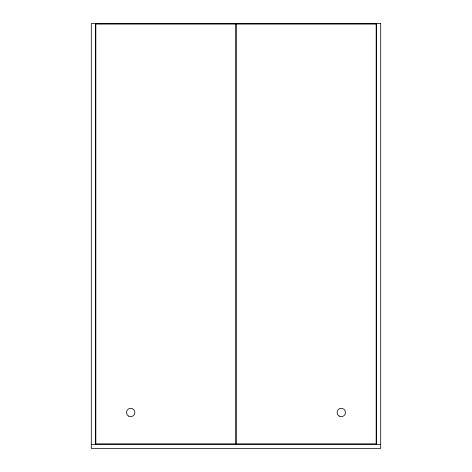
<?xml version="1.0" encoding="UTF-8"?>
<svg xmlns="http://www.w3.org/2000/svg" width="472" height="472" viewBox="0 0 472 472"><rect width="100%" height="100%" fill="white"/><g stroke="black" fill="none" stroke-linecap="round" stroke-linejoin="round"><path stroke-width="0.71" d="M91.302 444.335L380.697 444.335M376.632 23.6L376.632 444.335M95.368 23.6L95.368 444.335M380.697 23.6L91.302 23.6L91.302 448.4L380.697 448.4L380.697 23.6M235.77 24.066L95.834 24.066L95.834 443.869L235.77 443.869L235.77 24.066M376.166 24.066L236.23 24.066L236.23 443.869L376.166 443.869L376.166 24.066M339.203 416.103A4.189 4.189 0 0 0 345.486 412.475A4.189 4.189 0 0 0 339.203 408.846A4.189 4.189 0 0 0 339.203 416.103M128.608 416.103A4.189 4.189 0 0 0 134.892 412.475A4.189 4.189 0 0 0 128.608 408.846A4.189 4.189 0 0 0 128.608 416.103"/></g></svg>
